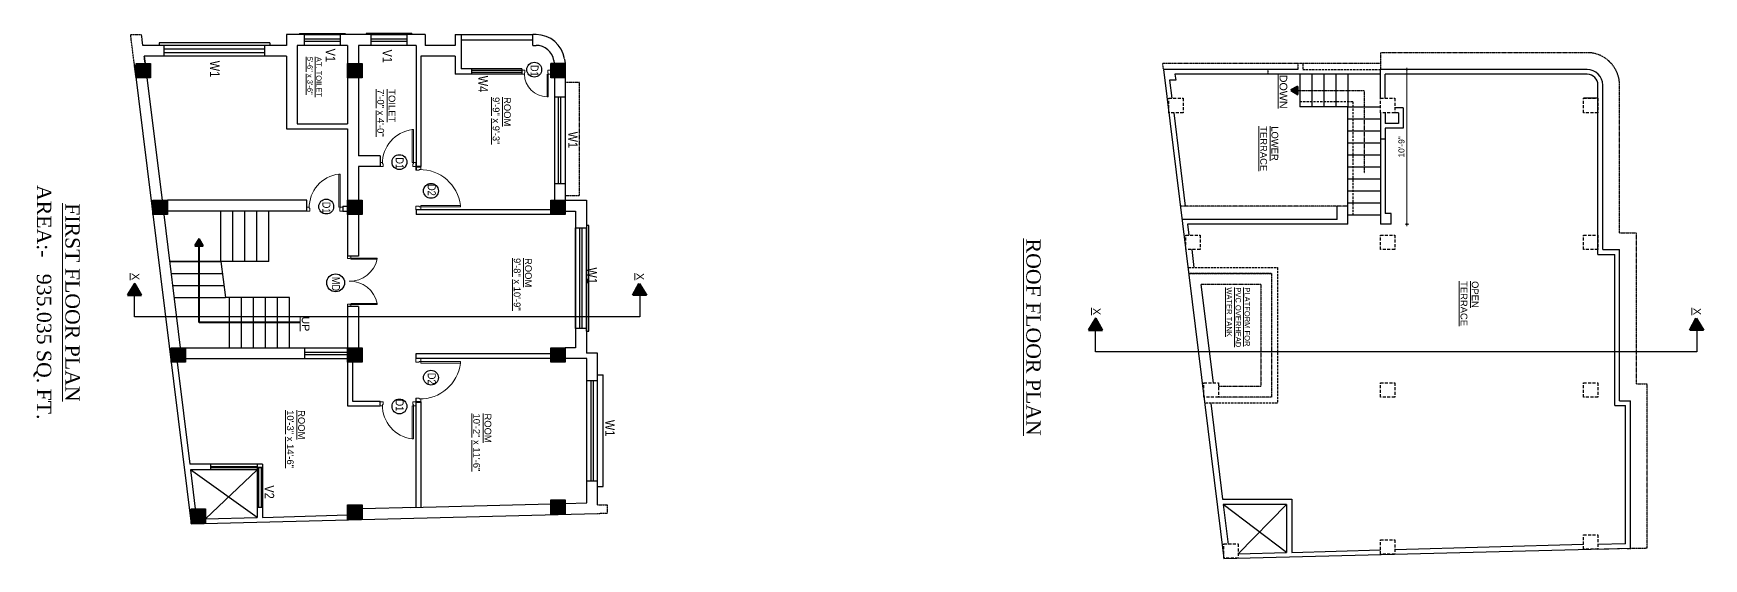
# Model space of a CAD drawing. Header units: inches. Extents: x -111 to 45239, y -6849 to 1261.
# Drawn here: x 18808 to 20199, y -1334 to -897 of the extents above; entities that cross this region are included whole.
import ezdxf

# ---------------------------------------------------------------- set-up
doc = ezdxf.new("R2010")
doc.units = ezdxf.units.IN
doc.header["$LTSCALE"] = 0.5
doc.header["$MEASUREMENT"] = 0
doc.header["$PDMODE"] = 66
doc.linetypes.add('DASH', pattern=[0.35, 0.25, -0.1])
doc.linetypes.add('HIDDEN', pattern=[0.375, 0.25, -0.125])
for name, color, linetype, lineweight in [('door', 202, 'Continuous', 5), ('hatch', 9, 'Continuous', 0), ('TEXT', 220, 'Continuous', 9), ('Text 0.200', 122, 'Continuous', 20), ('Toilet', 7, 'Continuous', 25), ('wall', 20, 'Continuous', 40)]:
    doc.layers.add(name, color=color, linetype=linetype, lineweight=lineweight)
doc.styles.add('ordinary', font='ARIALN.TTF')
doc.styles.get("Standard").update_dxf_attribs({"font": 'arial.ttf'})
doc.dimstyles.new('S8', dxfattribs={"dimtxt": 5, "dimasz": 1, "dimexe": 6, "dimexo": 18, "dimgap": 1.9375, "dimtad": 1, "dimdec": 0, "dimzin": 3, "dimdsep": 46, "dimlunit": 4, "dimtxsty": 'Standard', "dimblk": 'dot 2', "dimcen": 12, "dimse1": 1, "dimse2": 1, "dimclrd": 1, "dimclre": 1, "dimclrt": 256, "dimadec": 0, "dimazin": 0, "dimtfac": 0.75, "dimtdec": 0, "dimtix": 1, "dimtmove": 1, "dimatfit": 3, "dimldrblk": 'DOT', "dimfxl": 1, "dimtolj": 1, "dimtzin": 0, "dimlwd": 9, "dimlwe": 9, "dimarcsym": 0})

# ---------------------------------------------------------------- blocks, each defined once
blk = doc.blocks.new('dot1')
at = {"layer": 'hatch'}
h = blk.add_hatch(color=256, dxfattribs=at)
edge = h.paths.add_edge_path()
edge.add_arc((0, 0), 1, 0, 360)
for p, q in [((3, 0), (-3, 0)), ((0, 3), (0, -3))]:
    blk.add_line(p, q, dxfattribs=at)
blk.add_circle((0, 0), 1, dxfattribs=at)
blk = doc.blocks.new('dot 2')
at = {"layer": 'hatch', "xscale": 0.5, "yscale": 0.5, "zscale": 0.5}
blk.add_blockref('dot1', (0, 0), dxfattribs=at)
blk = doc.blocks.new('*D1010')
at = {"layer": 'Defpoints', "color": 0, "linetype": 'DASH', "ltscale": 0.1, "transparency": 16777216}
for p in [(19930, -927), (19930, -1056), (19952.1, -1056)]:
    blk.add_point(p, dxfattribs=at)
at = {"layer": 'Toilet', "color": 1, "lineweight": 9, "ltscale": 0.1, "transparency": 16777216}
blk.add_line((19952.1, -928), (19952.1, -1055), dxfattribs=at)
at = {"layer": 'Toilet', "color": 1, "linetype": 'DASH', "lineweight": 9, "ltscale": 0.1, "transparency": 16777216}
for p, rotation in [((19952.1, -927), 90), ((19952.1, -1056), 270)]:
    blk.add_blockref('dot 2', p, dxfattribs=dict(at, rotation=rotation))
at = {"layer": 'Toilet', "linetype": 'DASH', "ltscale": 0.1, "transparency": 16777216, "insert": (19947.6, -991.5), "char_height": 5, "attachment_point": 5, "rotation": 90}
blk.add_mtext('\\A1;10\'-9"', dxfattribs=at)
blk = doc.blocks.new('_Dot')
at = {"color": 0, "linetype": 'ByBlock', "lineweight": -2}
blk.add_line((-0.5, 0), (-1, 0), dxfattribs=at)
at = {"color": 0, "linetype": 'ByBlock', "const_width": 0.5}
blk.add_lwpolyline([(-0.25, 0, 1), (0.25, 0, 1)], format="xyb", close=True, dxfattribs=at)

msp = doc.modelspace()

# ---------------------------------------------------------------- hatches: boundary and pattern name
at = {"layer": 'Toilet'}
for points in [[(18905.8, -933.9), (18905.8, -921.9), (18893.8, -921.9), (18893.8, -933.9)], [(19082, -933.9), (19082, -921.9), (19070, -921.9), (19070, -933.9)], [(19251.2, -933.9), (19251.2, -921.9), (19239.2, -921.9), (19239.2, -933.9)], [(18919.9, -1047.9), (18919.9, -1035.9), (18907.9, -1035.9), (18907.9, -1047.9)], [(19082, -1047.9), (19082, -1035.9), (19070, -1035.9), (19070, -1047.9)], [(19251.2, -1047.9), (19251.2, -1035.9), (19239.2, -1035.9), (19239.2, -1047.9)], [(18935.1, -1170.9), (18935.1, -1158.9), (18923.1, -1158.9), (18923.1, -1170.9)], [(19082, -1170.9), (19082, -1158.9), (19070, -1158.9), (19070, -1170.9)], [(19251.2, -1170.9), (19251.2, -1158.9), (19239.2, -1158.9), (19239.2, -1170.9)], [(18951.7, -1305.1), (18951.7, -1293.1), (18939.7, -1293.1), (18939.7, -1305.1)], [(19082, -1301.8), (19082, -1289.8), (19070, -1289.8), (19070, -1301.8)], [(19251.2, -1297.5), (19251.2, -1285.5), (19239.2, -1285.5), (19239.2, -1297.5)]]:
    msp.add_hatch(color=1, dxfattribs=at).paths.add_polyline_path(points)
at = {"layer": 'wall', "ltscale": 5}
h = msp.add_hatch(color=2, dxfattribs=at)
h.dxf.hatch_style = 1
h.paths.add_polyline_path([(19855.5, -944.3), (19861.2, -947.9), (19861.2, -941.1)])
h = msp.add_hatch(color=2, dxfattribs=at)
h.dxf.hatch_style = 1
h.paths.add_polyline_path([(18946.5, -1068.1), (18942.9, -1073.9), (18949.7, -1073.9)])
h = msp.add_hatch(color=2, dxfattribs=at)
h.dxf.hatch_style = 1
h.paths.add_polyline_path([(18892.8, -1105.2), (18886.7, -1115), (18898.3, -1115)])
h = msp.add_hatch(color=2, dxfattribs=at)
h.dxf.hatch_style = 1
h.paths.add_polyline_path([(19312.9, -1105.2), (19319, -1115), (19307.5, -1115)])
h = msp.add_hatch(color=2, dxfattribs=at)
h.dxf.hatch_style = 1
h.paths.add_polyline_path([(19693.1, -1134.3), (19687, -1144.1), (19698.5, -1144.1)])
h = msp.add_hatch(color=2, dxfattribs=at)
h.dxf.hatch_style = 1
h.paths.add_polyline_path([(20193.1, -1134.3), (20199.2, -1144.1), (20187.6, -1144.1)])

# ---------------------------------------------------------------- linework, layer by layer
at = {"layer": 'door', "ltscale": 0.5}
for p, q in [((19236.1, -930.9), (19236.1, -949.7)), ((19237.1, -930.9), (19239.2, -930.9)), ((19237.1, -930.9), (19239.2, -930.9)), ((19236.1, -949.7), (19237.1, -949.7)), ((19124.9, -1004.6), (19126.9, -1004.6)), ((19124.9, -1004.6), (19126.9, -1004.6)), ((19063.9, -1041.6), (19066, -1041.6)), ((19063.9, -1041.6), (19066, -1041.6)), ((19130.9, -1041.4), (19130.9, -1043.9)), ((19130.9, -1041.4), (19130.9, -1043.9)), ((19072.6, -1084.1), (19072.6, -1082.4)), ((19072.6, -1084.1), (19072.6, -1082.4)), ((19072.6, -1122.8), (19072.6, -1124.4)), ((19072.6, -1122.8), (19072.6, -1124.4)), ((19130.9, -1170.4), (19130.9, -1167.9)), ((19130.9, -1170.4), (19130.9, -1167.9)), ((19124.9, -1207.3), (19126.9, -1207.3)), ((19124.9, -1207.3), (19126.9, -1207.3))]:
    msp.add_line(p, q, dxfattribs=at)
for points in [[(19217.3, -930.9), (19215.2, -930.9), (19215.2, -927.6), (19217.7, -927.6), (19217.7, -929.9), (19217.3, -929.9)], [(19217.3, -930.9), (19215.2, -930.9), (19215.2, -927.6), (19217.7, -927.6), (19217.7, -929.9), (19217.3, -929.9)], [(19124.9, -977.1), (19124.9, -1004.6), (19123.8, -1004.6), (19123.8, -977.1)], [(19124.9, -977.1), (19124.9, -1004.6), (19123.8, -1004.6), (19123.8, -977.1)], [(19063.9, -1014.1), (19063.9, -1041.6), (19062.8, -1041.6), (19062.8, -1014.1)], [(19063.9, -1014.1), (19063.9, -1041.6), (19062.8, -1041.6), (19062.8, -1014.1)], [(19099, -1004.6), (19097, -1004.6), (19097, -1007.9), (19099.5, -1007.9), (19099.5, -1005.6), (19099, -1005.6)], [(19099, -1004.6), (19097, -1004.6), (19097, -1007.9), (19099.5, -1007.9), (19099.5, -1005.6), (19099, -1005.6)], [(19130.9, -1010.4), (19130.9, -1007.9), (19126.9, -1007.9), (19126.9, -1010.9), (19129.7, -1010.9), (19129.7, -1010.4)], [(19130.9, -1010.4), (19130.9, -1007.9), (19126.9, -1007.9), (19126.9, -1010.9), (19129.7, -1010.9), (19129.7, -1010.4)], [(19038, -1041.6), (19036, -1041.6), (19036, -1044.9), (19038.5, -1044.9), (19038.5, -1042.6), (19038, -1042.6)], [(19038, -1041.6), (19036, -1041.6), (19036, -1044.9), (19038.5, -1044.9), (19038.5, -1042.6), (19038, -1042.6)], [(19163.9, -1041.4), (19130.9, -1041.4), (19130.9, -1040.2), (19163.9, -1040.2)], [(19163.9, -1041.4), (19130.9, -1041.4), (19130.9, -1040.2), (19163.9, -1040.2)], [(19094.6, -1084.1), (19072.6, -1084.1), (19072.6, -1084.9), (19094.6, -1084.9)], [(19094.6, -1084.1), (19072.6, -1084.1), (19072.6, -1084.9), (19094.6, -1084.9)], [(19094.6, -1122.7), (19072.6, -1122.8), (19072.6, -1121.9), (19094.6, -1121.9)], [(19094.6, -1122.7), (19072.6, -1122.8), (19072.6, -1121.9), (19094.6, -1121.9)], [(19163.9, -1170.4), (19130.9, -1170.4), (19130.9, -1171.7), (19163.9, -1171.7)], [(19163.9, -1170.4), (19130.9, -1170.4), (19130.9, -1171.7), (19163.9, -1171.7)], [(19099, -1207.3), (19097, -1207.3), (19097, -1203.9), (19099.5, -1203.9), (19099.5, -1206.2), (19099, -1206.2)], [(19099, -1207.3), (19097, -1207.3), (19097, -1203.9), (19099.5, -1203.9), (19099.5, -1206.2), (19099, -1206.2)], [(19124.9, -1234.8), (19124.9, -1207.3), (19123.8, -1207.3), (19123.8, -1234.8)], [(19124.9, -1234.8), (19124.9, -1207.3), (19123.8, -1207.3), (19123.8, -1234.8)], [(19130.9, -1201.4), (19130.9, -1203.9), (19126.9, -1203.9), (19126.9, -1200.9), (19129.7, -1200.9), (19129.7, -1201.4)], [(19130.9, -1201.4), (19130.9, -1203.9), (19126.9, -1203.9), (19126.9, -1200.9), (19129.7, -1200.9), (19129.7, -1201.4)]]:
    msp.add_lwpolyline(points, close=True, dxfattribs=at)
for points in [[(19237.1, -949.7), (19237.1, -930.9), (19236.1, -930.9), (19236.1, -949.7)], [(19237.1, -949.7), (19237.1, -930.9), (19236.1, -930.9), (19236.1, -949.7)], [(19239.2, -930.9), (19239.2, -927.6), (19236.7, -927.6), (19236.7, -929.9), (19237.1, -929.9), (19237.1, -930.9)], [(19239.2, -930.9), (19239.2, -927.6), (19236.7, -927.6), (19236.7, -929.9), (19237.1, -929.9), (19237.1, -930.9)], [(19126.9, -1004.6), (19126.9, -1007.9), (19124.4, -1007.9), (19124.4, -1005.6), (19124.9, -1005.6), (19124.9, -1004.6)], [(19126.9, -1004.6), (19126.9, -1007.9), (19124.4, -1007.9), (19124.4, -1005.6), (19124.9, -1005.6), (19124.9, -1004.6)], [(19066, -1041.6), (19066, -1044.9), (19063.5, -1044.9), (19063.5, -1042.6), (19063.9, -1042.6), (19063.9, -1041.6)], [(19066, -1041.6), (19066, -1044.9), (19063.5, -1044.9), (19063.5, -1042.6), (19063.9, -1042.6), (19063.9, -1041.6)], [(19130.9, -1043.9), (19126.9, -1043.9), (19126.9, -1040.9), (19129.7, -1040.9), (19129.7, -1041.4), (19130.9, -1041.4)], [(19130.9, -1043.9), (19126.9, -1043.9), (19126.9, -1040.9), (19129.7, -1040.9), (19129.7, -1041.4), (19130.9, -1041.4)], [(19072.6, -1082.4), (19070, -1082.4), (19070, -1084.4), (19071.8, -1084.4), (19071.8, -1084.1), (19072.6, -1084.1)], [(19072.6, -1082.4), (19070, -1082.4), (19070, -1084.4), (19071.8, -1084.4), (19071.8, -1084.1), (19072.6, -1084.1)], [(19072.6, -1124.4), (19070, -1124.5), (19069.9, -1122.4), (19071.8, -1122.4), (19071.8, -1122.8), (19072.6, -1122.8)], [(19072.6, -1124.4), (19070, -1124.5), (19069.9, -1122.4), (19071.8, -1122.4), (19071.8, -1122.8), (19072.6, -1122.8)], [(19130.9, -1167.9), (19126.9, -1167.9), (19126.9, -1170.9), (19129.7, -1170.9), (19129.7, -1170.4), (19130.9, -1170.4)], [(19130.9, -1167.9), (19126.9, -1167.9), (19126.9, -1170.9), (19129.7, -1170.9), (19129.7, -1170.4), (19130.9, -1170.4)], [(19126.9, -1207.3), (19126.9, -1203.9), (19124.4, -1203.9), (19124.4, -1206.2), (19124.9, -1206.2), (19124.9, -1207.3)], [(19126.9, -1207.3), (19126.9, -1203.9), (19124.4, -1203.9), (19124.4, -1206.2), (19124.9, -1206.2), (19124.9, -1207.3)]]:
    msp.add_lwpolyline(points, dxfattribs=at)
for centre, radius, start, end in [((19236.1, -930.9), 18.8, 180, 270), ((19127.3, -1005.2), 28.3, 97.1036, 180.9404), ((19127.3, -1005.2), 28.3, 97.1036, 180.9404), ((19066.3, -1042.2), 28.3, 97.1036, 180.9404), ((19066.3, -1042.2), 28.3, 97.1036, 180.9404), ((19130.2, -1044.4), 34, 7.1036, 90.9404), ((19130.2, -1044.4), 34, 7.1036, 90.9404), ((19071.7, -1080), 23.4, 268.9456, 347.9801), ((19071.7, -1080), 23.4, 268.9456, 347.9801), ((19071.8, -1126.8), 23.4, 12.0604, 91.2274), ((19071.8, -1126.8), 23.4, 12.0604, 91.2274), ((19130.2, -1167.5), 34, 269.0596, 352.8964), ((19130.2, -1167.5), 34, 269.0596, 352.8964), ((19127.3, -1206.7), 28.3, 179.0596, 262.8964), ((19127.3, -1206.7), 28.3, 179.0596, 262.8964)]:
    msp.add_arc(centre, radius, start, end, dxfattribs=at)
at = {"layer": 'Toilet', "color": 1, "linetype": 'DASH', "ltscale": 0.1}
for p, q in [((18893.8, -933.9), (18889.3, -897.9)), ((18889.3, -897.9), (18898.4, -897.9)), ((18899.5, -906.9), (18898.4, -897.9)), ((18901.4, -921.9), (18900.6, -915.9)), ((19930, -913), (19930, -927)), ((20102.2, -913), (19930, -913)), ((19749.4, -927), (19748.8, -922)), ((19930, -922), (19748.8, -922)), ((19836.4, -927), (19836.4, -931)), ((19861.4, -922), (19861.4, -927)), ((19263.2, -937.9), (19251.2, -937.9)), ((19263.2, -1031.9), (19263.2, -937.9)), ((19861.2, -944.5), (19916.5, -944.5)), ((19916.5, -944.5), (19916.5, -1013.5)), ((20129.2, -1063), (20129.2, -940)), ((19251.2, -1031.9), (19263.2, -1031.9)), ((19903, -1041), (19763.5, -1041)), ((20129.2, -1063), (20143.2, -1063)), ((20143.2, -1189), (20143.2, -1063)), ((19839.4, -1097), (19770.4, -1097)), ((19770.4, -1097), (19839.4, -1097)), ((19839.4, -1097), (19839.4, -1200)), ((19830.4, -1106), (19780.6, -1106)), ((19830.4, -1106), (19830.4, -1191)), ((19830.4, -1191), (19795.1, -1191)), ((20143.2, -1189), (20152.2, -1189)), ((20152.2, -1325.6), (20152.2, -1189)), ((19097, -1207.3), (19097, -1203.3)), ((19839.4, -1200), (19795.1, -1200)), ((19278.2, -1289.8), (19286.2, -1289.6)), ((19286.2, -1289.6), (19286.2, -1296.6)), ((19278.2, -1296.8), (19286.2, -1296.6)), ((20135.2, -1326), (20152.2, -1325.6))]:
    msp.add_line(p, q, dxfattribs=at)
at = {"layer": 'Toilet'}
for p, q in [((19019, -897.9), (19019, -906.9)), ((19134.5, -897.9), (19019, -897.9)), ((19134.5, -897.9), (19134.5, -906.9)), ((19159.5, -897.9), (19224.2, -897.9)), ((19159.5, -897.9), (19159.5, -906.9)), ((19164.5, -897.9), (19164.5, -926.4)), ((19164.5, -902.4), (19224.2, -902.4)), ((19226.9, -897.9), (19224.2, -897.9)), ((19224.2, -906.9), (19224.2, -897.9)), ((19019, -906.9), (18899.5, -906.9)), ((19019, -915.9), (18900.6, -915.9)), ((18900.6, -915.9), (18901.4, -921.9)), ((19019, -915.9), (19019, -976.4)), ((19028, -906.9), (19028, -972.4)), ((19070, -906.9), (19028, -906.9)), ((19070, -906.9), (19070, -972.4)), ((19079, -906.9), (19079, -921.9)), ((19127, -906.9), (19079, -906.9)), ((19127, -906.9), (19127, -1007.9)), ((19159.5, -915.9), (19131, -915.9)), ((19131, -915.9), (19131, -1007.9)), ((19159.5, -906.9), (19134.5, -906.9)), ((19159.5, -915.9), (19159.5, -930.9)), ((19224.2, -906.9), (19226.9, -906.9)), ((18892.3, -921.9), (18939.7, -1305.4)), ((19215.2, -930.9), (19159.5, -930.9)), ((19215.2, -926.4), (19164.5, -926.4)), ((19173.2, -926.4), (19173.2, -930.9)), ((19215.2, -927.9), (19173.2, -927.9)), ((19215.2, -929.5), (19173.2, -929.5)), ((19215.2, -926.4), (19215.2, -930.9)), ((19251.2, -921.9), (19239.2, -921.9)), ((19241.7, -919.6), (19242.1, -921.9)), ((19250.6, -918.3), (19251.2, -921.9)), ((19749.4, -927), (19799.7, -1334.5)), ((19861.4, -927), (19749.4, -927)), ((19930, -931), (19758.9, -931)), ((19758.9, -931), (19759.6, -936)), ((19863, -931), (19863, -958)), ((19873, -931), (19873, -958)), ((19883, -931), (19883, -958)), ((19893, -931), (19893, -958)), ((19903, -931), (19903, -958)), ((20102.2, -927), (19930, -927)), ((19930, -951), (19930, -927)), ((20102.2, -931), (19934, -931)), ((19934, -951), (19934, -931)), ((18902.9, -933.9), (18915.5, -1035.9)), ((19079, -933.9), (19079, -998.9)), ((19242.2, -933.9), (19242.2, -949.9)), ((19251.2, -933.9), (19251.2, -949.9)), ((19759.6, -936), (19754.5, -936)), ((19754.5, -936), (19756.4, -951)), ((20111.2, -1081), (20111.2, -940)), ((20115.2, -1077), (20115.2, -940)), ((19903, -958), (19863, -958)), ((19903, -958), (19930, -958)), ((19903, -1056), (19903, -958)), ((19949, -959), (19942, -959)), ((19949, -959), (19949, -976)), ((20111.2, -951), (20099.2, -951)), ((19028, -972.4), (19070, -972.4)), ((19757.9, -963), (19767.5, -1041)), ((19903, -968), (19930, -968)), ((19930, -963), (19930, -1056)), ((19934, -963), (19934, -972)), ((19945, -972), (19934, -972)), ((19945, -963), (19942, -963)), ((19945, -963), (19945, -972)), ((19019, -976.4), (19070, -976.4)), ((19070, -976.4), (19070, -1035.9)), ((19903, -978), (19930, -978)), ((19934, -985), (19930, -985)), ((19934, -976), (19934, -1047)), ((19949, -976), (19934, -976)), ((19097, -998.9), (19079, -998.9)), ((19097, -998.9), (19097, -1007.9)), ((19903, -988), (19930, -988)), ((19903, -998), (19930, -998)), ((19097, -1007.9), (19079, -1007.9)), ((19079, -1007.9), (19079, -1035.9)), ((19127, -1007.9), (19127, -1010.9)), ((19127, -1007.9), (19131, -1007.9)), ((19903, -1008), (19930, -1008)), ((19242.2, -1020.9), (19242.2, -1035.9)), ((19251.2, -1020.9), (19251.2, -1035.9)), ((19903, -1018), (19930, -1018)), ((19903, -1028), (19930, -1028)), ((19036, -1035.9), (18919.9, -1035.9)), ((19036, -1044.9), (19036, -1035.9)), ((19066, -1040.9), (19070, -1040.9)), ((19066, -1040.9), (19066, -1044.9)), ((19251.2, -1035.9), (19268.8, -1035.9)), ((19268.8, -1035.9), (19268.8, -1163.4)), ((19894, -1052), (19894, -1041)), ((19903, -1038), (19930, -1038)), ((18916.9, -1047.9), (18930.7, -1158.9)), ((19036, -1044.9), (18919.9, -1044.9)), ((18964.4, -1086.9), (18964.4, -1044.9)), ((18974.4, -1086.9), (18974.4, -1044.9)), ((18984.4, -1086.9), (18984.4, -1044.9)), ((18994.4, -1086.9), (18994.4, -1044.9)), ((19004.4, -1086.9), (19004.4, -1044.9)), ((19066, -1044.9), (19070, -1044.9)), ((19070, -1047.9), (19070, -1082.4)), ((19079, -1047.9), (19079, -1082.4)), ((19126.9, -1047.9), (19126.9, -1047.9)), ((19239.2, -1043.9), (19127, -1043.9)), ((19127, -1043.9), (19127, -1047.9)), ((19239.2, -1047.9), (19127, -1047.9)), ((19251.2, -1044.9), (19259.8, -1044.9)), ((19259.8, -1044.9), (19259.8, -1158.9)), ((19894, -1052), (19764.8, -1052)), ((19903, -1056), (19769.3, -1056)), ((19769.3, -1056), (19770.5, -1065)), ((19903, -1048), (19930, -1048)), ((19939, -1056), (19930, -1056)), ((19939, -1047), (19934, -1047)), ((19939, -1056), (19939, -1047)), ((19079, -1082.4), (19070, -1082.4)), ((19773, -1077), (19774.8, -1092)), ((20111.2, -1081), (20125.2, -1081)), ((20115.2, -1077), (20129.2, -1077)), ((20125.2, -1207), (20125.2, -1081)), ((20129.2, -1203), (20129.2, -1077)), ((19004.4, -1086.9), (18922.1, -1086.9)), ((18922.1, -1086.9), (18964.4, -1086.9)), ((18923.4, -1096.9), (18965.7, -1096.9)), ((18964.4, -1086.9), (18968.2, -1116.9)), ((18924.6, -1106.9), (18966.9, -1106.9)), ((19780.6, -1106), (19790.7, -1188)), ((18892.5, -1133.1), (18892.5, -1115)), ((18925.8, -1116.9), (18968.2, -1116.9)), ((19021.7, -1116.9), (18968.2, -1116.9)), ((18971.7, -1158.9), (18971.7, -1116.9)), ((18981.7, -1158.9), (18981.7, -1116.9)), ((18991.7, -1158.9), (18991.7, -1116.9)), ((19001.7, -1158.9), (19001.7, -1116.9)), ((19011.7, -1158.9), (19011.7, -1116.9)), ((19021.7, -1158.9), (19021.7, -1116.9)), ((19070, -1124.5), (19070, -1158.9)), ((19079, -1124.5), (19070, -1124.5)), ((19079, -1124.5), (19079, -1158.9)), ((19313.3, -1115), (19313.3, -1133.1)), ((19313.3, -1133.1), (18892.5, -1133.1)), ((19692.7, -1162.2), (19692.7, -1144.1)), ((20193.4, -1144.1), (20193.4, -1162.2)), ((18933.4, -1167.9), (19034, -1167.9)), ((18935.1, -1158.9), (18972.8, -1158.9)), ((18971.7, -1158.9), (19034, -1158.9)), ((19034, -1158.9), (19034, -1167.9)), ((19034, -1158.9), (19070, -1158.9)), ((19034, -1167.9), (19070, -1167.9)), ((19070, -1158.9), (19070, -1167.9)), ((19239.2, -1163.9), (19126.9, -1163.9)), ((19126.9, -1163.9), (19126.9, -1167.9)), ((19239.2, -1167.9), (19126.9, -1167.9)), ((19259.8, -1158.9), (19251.2, -1158.9)), ((19269.2, -1167.9), (19251.2, -1167.9)), ((19278.2, -1163.4), (19268.8, -1163.4)), ((19269.2, -1288), (19269.2, -1167.9)), ((19278.2, -1289.8), (19278.2, -1163.4)), ((20193.4, -1162.2), (19692.7, -1162.2)), ((18928.1, -1170.9), (18938.6, -1255.9)), ((19070, -1170.9), (19070, -1207.3)), ((19074, -1170.9), (19074, -1203.3)), ((19278.2, -1181.5), (19282.7, -1181.5)), ((19282.7, -1274.5), (19282.7, -1181.5)), ((19070, -1207.3), (19097, -1207.3)), ((19074, -1203.3), (19097, -1203.3)), ((19126.9, -1203.9), (19126.9, -1291.7)), ((19126.9, -1203.9), (19131, -1203.9)), ((19127, -1203.9), (19127, -1200.9)), ((19130.9, -1203.9), (19130.9, -1291.6)), ((19788.8, -1205), (19798.6, -1285)), ((20125.2, -1207), (20134.2, -1207)), ((20129.2, -1203), (20138.2, -1203)), ((20134.2, -1322.1), (20134.2, -1207)), ((20138.2, -1325.9), (20138.2, -1203)), ((18934.1, -1260.4), (18934.1, -1260.4)), ((18999.2, -1255.9), (18938.6, -1255.9)), ((18939.2, -1260.4), (18943.2, -1293.1)), ((18994.7, -1260.4), (18939.2, -1260.4)), ((18994.7, -1300.2), (18939.2, -1260.4)), ((18951.7, -1301.4), (18994.7, -1260.4)), ((18994.7, -1258.5), (18994.7, -1300.2)), ((18999.2, -1258.5), (18994.7, -1258.5)), ((18999.2, -1255.9), (18999.2, -1300.1)), ((19278.2, -1274.5), (19282.7, -1274.5)), ((19082, -1292.8), (19126.9, -1291.7)), ((19122.5, -1291.8), (19239.2, -1288.8)), ((19251.2, -1288.5), (19269.2, -1288)), ((19794.2, -1289.5), (19794.2, -1289.5)), ((19798.6, -1285), (19856.2, -1285)), ((19799.2, -1289.5), (19803.3, -1322.7)), ((19851.7, -1289.5), (19799.2, -1289.5)), ((19851.7, -1329.4), (19799.2, -1289.5)), ((19811.7, -1330.5), (19851.7, -1289.5)), ((19851.7, -1289.5), (19851.7, -1329.4)), ((19856.2, -1285), (19856.2, -1329.3)), ((18939.7, -1305.4), (19278.2, -1296.8)), ((18951.7, -1301.4), (18994.7, -1300.2)), ((18999.2, -1300.1), (19070.1, -1298.1)), ((19799.7, -1334.5), (20138.2, -1325.9)), ((19811.7, -1330.5), (19851.7, -1329.4)), ((19856.2, -1329.3), (19930, -1327.2)), ((19942, -1326.9), (20099.2, -1322.4)), ((20111.2, -1322.5), (20134.2, -1322)), ((20111.2, -1326.5), (20138.2, -1325.9)), ((20131.2, -1326.1), (20138.2, -1325.9))]:
    msp.add_line(p, q, dxfattribs=at)
at = {"layer": 'Toilet', "color": 3}
for p, q in [((19030, -896.9), (19068, -896.9)), ((19030, -896.9), (19030, -897.9)), ((19034, -906.9), (19034, -897.9)), ((19034, -897.9), (19064, -897.9)), ((19034, -901.4), (19064, -901.4)), ((19034, -903.4), (19064, -903.4)), ((19064, -906.9), (19064, -897.9)), ((19068, -896.9), (19068, -897.9)), ((19123.5, -896.9), (19085.5, -896.9)), ((19085.5, -896.9), (19085.5, -897.9)), ((19089.5, -906.9), (19089.5, -897.9)), ((19089.5, -897.9), (19119.5, -897.9)), ((19089.5, -901.4), (19119.5, -901.4)), ((19089.5, -903.4), (19119.5, -903.4)), ((19119.5, -906.9), (19119.5, -897.9)), ((19123.5, -896.9), (19123.5, -897.9)), ((19005.2, -904.9), (18913.2, -904.9)), ((18913.2, -904.9), (18913.2, -906.9)), ((18917.2, -915.9), (18917.2, -906.9)), ((18917.2, -909.9), (19001.2, -909.9)), ((18917.2, -912.9), (19001.2, -912.9)), ((19001.2, -915.9), (19001.2, -906.9)), ((19005.2, -904.9), (19005.2, -906.9)), ((19064, -906.9), (19034, -906.9)), ((19119.5, -906.9), (19089.5, -906.9)), ((19242.2, -949.9), (19251.2, -949.9)), ((19242.2, -949.9), (19242.2, -1021.9)), ((19245.7, -1021.9), (19245.7, -949.9)), ((19247.7, -1021.9), (19247.7, -949.9)), ((19251.2, -949.9), (19251.2, -1021.9)), ((19242.2, -1021.9), (19251.2, -1021.9)), ((19270.8, -1056.9), (19268.8, -1056.9)), ((19270.8, -1144.9), (19270.8, -1056.9)), ((19259.8, -1058.9), (19268.8, -1058.9)), ((19259.8, -1142.9), (19259.8, -1058.9)), ((19263.3, -1142.9), (19263.3, -1058.9)), ((19265.3, -1142.9), (19265.3, -1058.9)), ((19268.8, -1144.9), (19268.8, -1058.9)), ((19268.8, -1142.9), (19259.8, -1142.9)), ((19268.8, -1144.9), (19270.8, -1144.9)), ((19034, -1162.4), (19070, -1162.4)), ((19034, -1164.4), (19070, -1164.4)), ((19269.2, -1186), (19278.2, -1186)), ((19269.2, -1270), (19269.2, -1186)), ((19272.7, -1270), (19272.7, -1186)), ((19274.7, -1270), (19274.7, -1186)), ((19278.2, -1270), (19278.2, -1186)), ((18955.7, -1255.9), (18955.7, -1260.4)), ((18955.7, -1257.7), (18994.7, -1257.7)), ((18955.7, -1258.7), (18994.7, -1258.7)), ((18994.7, -1255.9), (18994.7, -1260.4)), ((18994.7, -1258.5), (18999.2, -1258.5)), ((18995.9, -1258.5), (18995.9, -1291.5)), ((18997.9, -1258.5), (18997.9, -1291.5)), ((19278.2, -1270), (19269.2, -1270)), ((18994.7, -1291.5), (18999.2, -1291.5))]:
    msp.add_line(p, q, dxfattribs=at)
at = {"layer": 'Toilet', "color": 1, "linetype": 'DASH', "ltscale": 15}
for p, q in [((19865.4, -922), (19865.4, -927)), ((19865.4, -927), (19930, -927)), ((19770.4, -1092), (19844.4, -1092)), ((19844.4, -1092), (19844.4, -1205)), ((19844.4, -1205), (19783.7, -1205))]:
    msp.add_line(p, q, dxfattribs=at)
at = {"layer": 'Toilet', "linetype": 'HIDDEN', "ltscale": 15}
for q in [(19863, -954), (19907, -1048)]:
    msp.add_line((19907, -954), q, dxfattribs=at)
at = {"layer": 'Toilet'}
for points in [[(18905.8, -921.9), (18905.8, -933.9), (18893.8, -933.9), (18893.8, -921.9)], [(19082, -921.9), (19082, -933.9), (19070, -933.9), (19070, -921.9)], [(19251.2, -921.9), (19251.2, -933.9), (19239.2, -933.9), (19239.2, -921.9)], [(18919.9, -1035.9), (18919.9, -1047.9), (18907.9, -1047.9), (18907.9, -1035.9)], [(19082, -1035.9), (19082, -1047.9), (19070, -1047.9), (19070, -1035.9)], [(19251.2, -1035.9), (19251.2, -1047.9), (19239.2, -1047.9), (19239.2, -1035.9)], [(18935.1, -1158.9), (18935.1, -1170.9), (18923.1, -1170.9), (18923.1, -1158.9)], [(19082, -1158.9), (19082, -1170.9), (19070, -1170.9), (19070, -1158.9)], [(19251.2, -1158.9), (19251.2, -1170.9), (19239.2, -1170.9), (19239.2, -1158.9)], [(18951.7, -1293.1), (18951.7, -1305.1), (18939.7, -1305.1), (18939.7, -1293.1)], [(19082, -1289.8), (19082, -1301.8), (19070, -1301.8), (19070, -1289.8)], [(19251.2, -1285.5), (19251.2, -1297.5), (19239.2, -1297.5), (19239.2, -1285.5)]]:
    msp.add_lwpolyline(points, close=True, dxfattribs=at)
at = {"layer": 'Toilet', "linetype": 'HIDDEN', "ltscale": 20}
for points in [[(19765.8, -951), (19765.8, -963), (19753.8, -963), (19753.8, -951)], [(19942, -951), (19942, -963), (19930, -963), (19930, -951)], [(20111.2, -951), (20111.2, -963), (20099.2, -963), (20099.2, -951)], [(19779.9, -1065), (19779.9, -1077), (19767.9, -1077), (19767.9, -1065)], [(19942, -1065), (19942, -1077), (19930, -1077), (19930, -1065)], [(20111.2, -1065), (20111.2, -1077), (20099.2, -1077), (20099.2, -1065)], [(19795.1, -1188), (19795.1, -1200), (19783.1, -1200), (19783.1, -1188)], [(19942, -1188), (19942, -1200), (19930, -1200), (19930, -1188)], [(20111.2, -1188), (20111.2, -1200), (20099.2, -1200), (20099.2, -1188)], [(19942, -1318.9), (19942, -1330.9), (19930, -1330.9), (19930, -1318.9)], [(20111.2, -1314.6), (20111.2, -1326.6), (20099.2, -1326.6), (20099.2, -1314.6)], [(19811.7, -1322.2), (19811.7, -1334.2), (19799.7, -1334.2), (19799.7, -1322.2)]]:
    msp.add_lwpolyline(points, close=True, dxfattribs=at)
at = {"layer": 'Toilet'}
for centre, radius in [((19225.4, -927.2), 6.19), ((19113.2, -1004.2), 6.19), ((19139.4, -1028.1), 6.19), ((19052.2, -1041.2), 6.19), ((19060, -1104.7), 7.43), ((19139.4, -1183.7), 6.19), ((19113.2, -1207.7), 6.19)]:
    msp.add_circle(centre, radius, dxfattribs=at)
for centre, radius, start in [((19226.9, -921.9), 24, 8.7916), ((19226.9, -921.9), 15, 8.7916), ((20102.2, -940), 13, 0), ((20102.2, -940), 9, 0)]:
    msp.add_arc(centre, radius, start, 90, dxfattribs=at)
at = {"layer": 'Toilet', "color": 1, "linetype": 'DASH', "ltscale": 0.1}
msp.add_arc((20102.2, -940), 27, 0, 90, dxfattribs=at)
at = {"layer": 'wall', "color": 1, "ltscale": 5}
for p, q in [((19861.2, -941.1), (19855.5, -944.3)), ((19855.5, -944.3), (19861.2, -947.9)), ((19861.2, -947.9), (19861.2, -941.1)), ((18946.5, -1068.1), (18942.9, -1073.9)), ((18949.7, -1073.9), (18946.5, -1068.1)), ((18942.9, -1073.9), (18949.7, -1073.9)), ((18946.3, -1137.9), (18946.3, -1073.9)), ((18892.8, -1105.2), (18886.7, -1115)), ((18898.3, -1115), (18892.8, -1105.2)), ((19307.5, -1115), (19312.9, -1105.2)), ((19312.9, -1105.2), (19319, -1115)), ((18886.7, -1115), (18898.3, -1115)), ((19319, -1115), (19307.5, -1115)), ((19030.5, -1137.9), (18946.3, -1137.9)), ((19693.1, -1134.3), (19687, -1144.1)), ((19698.5, -1144.1), (19693.1, -1134.3)), ((20187.6, -1144.1), (20193.1, -1134.3)), ((20193.1, -1134.3), (20199.2, -1144.1)), ((19687, -1144.1), (19698.5, -1144.1)), ((20199.2, -1144.1), (20187.6, -1144.1))]:
    msp.add_line(p, q, dxfattribs=at)
at = {"layer": 'wall', "ltscale": 5}
for p, q in [((19126.9, -1007.9), (19130.9, -1007.9)), ((19126.9, -1007.9), (19130.9, -1007.9)), ((19126.9, -1007.9), (19130.9, -1007.9)), ((19126.9, -1007.9), (19130.9, -1007.9)), ((19126.9, -1007.9), (19130.9, -1007.9)), ((19126.9, -1007.9), (19130.9, -1007.9)), ((19126.9, -1203.9), (19130.9, -1203.9)), ((19126.9, -1203.9), (19130.9, -1203.9)), ((19126.9, -1203.9), (19130.9, -1203.9)), ((19126.9, -1203.9), (19130.9, -1203.9)), ((19126.9, -1203.9), (19130.9, -1203.9)), ((19126.9, -1203.9), (19130.9, -1203.9))]:
    msp.add_line(p, q, dxfattribs=at)

# ---------------------------------------------------------------- texts
at = {"layer": 'door', "ltscale": 0.5, "rotation": 270, "style": 'ordinary'}
for s, insert, char_height, width, attachment_point in [('V1', (19051.8, -909.6), 8, 4.354, 7), ('V1', (19099.1, -910.4), 8, 4.354, 7), ('W1', (18955.5, -919.7), 8, 4.354, 7), ('D1', (19229, -923.2), 6.66, 3.627, 1), ('W4', (19178.8, -932.2), 8, 4.354, 7), ('W1', (19253.7, -978.8), 8, 4.354, 7), ('D1', (19116.7, -1000.2), 6.66, 3.627, 1), ('D2', (19143.4, -1032.2), 6.66, 3.627, 3), ('D1', (19055.7, -1037.2), 6.66, 3.627, 1), ('W1', (19269.7, -1091.9), 8, 4.354, 7), ('MD', (19063.6, -1099.7), 6.66, 3.627, 1), ('D2', (19143.4, -1179.7), 6.66, 3.627, 1), ('D1', (19116.7, -1211.7), 6.66, 3.627, 3), ('W1', (19284.5, -1218.9), 8, 4.354, 7), ('V2', (19000.8, -1273.4), 8, 4.354, 7)]:
    msp.add_mtext(s, dxfattribs=dict(at, insert=insert, char_height=char_height, width=width, attachment_point=attachment_point))
at = {"layer": 'TEXT', "rotation": 270}
for s, insert, char_height, width, attachment_point in [('{\\fArial TUR|b0|i0|c162|p34;\\LAT. TOILET\\P\\fArial TUR|b0|i0|c0|p34;5\\fArial TUR|b0|i0|c162|p34;\'-\\fArial TUR|b0|i0|c0|p34;6\\fArial TUR|b0|i0|c162|p34;" x \\fArial TUR|b0|i0|c0|p34;3\\fArial TUR|b0|i0|c162|p34;\'-\\fArial TUR|b0|i0|c0|p34;6\\fArial TUR|b0|i0|c162|p34;"}', (19036.3, -916.5), 4.4873, 49.73, 7), ('{\\LDOWN\\fArial TUR|b0|i0|c162|p34; }', (19846, -959.6), 6.378, 70.678, 9), ('{\\fArial TUR|b0|i0|c162|p34;\\LTOILET\\P\\fArial TUR|b0|i0|c0|p34;7\\fArial TUR|b0|i0|c162|p34;\'-\\fArial TUR|b0|i0|c0|p34;0\\fArial TUR|b0|i0|c162|p34;" x \\fArial TUR|b0|i0|c0|p34;4\\fArial TUR|b0|i0|c162|p34;\'-0"}', (19094.7, -943.5), 5.6091, 62.162, 7), ('{\\fArial TUR|b0|i0|c162|p34;\\LROOM\\P\\fArial TUR|b0|i0|c0|p34;9\\fArial TUR|b0|i0|c162|p34;\'-\\fArial TUR|b0|i0|c0|p34;9\\fArial TUR|b0|i0|c162|p34;" x \\fArial TUR|b0|i0|c0|p34;9\\fArial TUR|b0|i0|c162|p34;\'-\\fArial TUR|b0|i0|c0|p34;3\\fArial TUR|b0|i0|c162|p34;"}', (19190.8, -950), 5.6091, 62.162, 7), ('{\\LLOWER\\fArial TUR|b0|i0|c162|p34;\\PTERRACE}', (19829.9, -974.3), 5.609, 62.162, 7), ('{\\fArial TUR|b0|i0|c162|p34;\\LROOM\\P\\fArial TUR|b0|i0|c0|p34;9\\fArial TUR|b0|i0|c162|p34;\'-\\fArial TUR|b0|i0|c0|p34;8\\fArial TUR|b0|i0|c162|p34;" x 1\\fArial TUR|b0|i0|c0|p34;0\\fArial TUR|b0|i0|c162|p34;\'-\\fArial TUR|b0|i0|c0|p34;9\\fArial TUR|b0|i0|c162|p34;"}', (19208.3, -1084.1), 5.6091, 62.162, 7), ('{\\LX}', (18890.3, -1102.5), 6.38, 70.678, 9), ('{\\LX}', (19310.4, -1102.5), 6.38, 70.678, 9), ('{\\fArial TUR|b0|i0|c162|p34;\\LPLATFORM FOR \\fArial TUR|b0|i0|c0|p34;PVC \\fArial TUR|b0|i0|c162|p34;OVERHEAD WATER TANK}', (19801.9, -1108.5), 4.5, 50.81, 7), ('{\\LOPEN\\PTERRACE}', (19996.7, -1103.3), 5.61, 62.162, 7), ('{\\LX}', (19690.6, -1131.6), 6.38, 70.678, 9), ('{\\LX}', (20190.6, -1131.6), 6.38, 70.678, 9), ('{\\LUP }', (19031.8, -1145.1), 6.38, 70.678, 9), ('{\\fArial TUR|b0|i0|c162|p34;\\LROOM\\P1\\fArial TUR|b0|i0|c0|p34;0\\fArial TUR|b0|i0|c162|p34;\'-\\fArial TUR|b0|i0|c0|p34;3\\fArial TUR|b0|i0|c162|p34;" x 1\\fArial TUR|b0|i0|c0|p34;4\\fArial TUR|b0|i0|c162|p34;\'-\\fArial TUR|b0|i0|c0|p34;6\\fArial TUR|b0|i0|c162|p34;"}', (19019.4, -1210.8), 5.6091, 62.162, 7), ('{\\fArial TUR|b0|i0|c162|p34;\\LROOM\\P\\fArial TUR|b0|i0|c0|p34;10\\fArial TUR|b0|i0|c162|p34;\'-\\fArial TUR|b0|i0|c0|p34;2\\fArial TUR|b0|i0|c162|p34;" x 1\\fArial TUR|b0|i0|c0|p34;1\\fArial TUR|b0|i0|c162|p34;\'-\\fArial TUR|b0|i0|c0|p34;6\\fArial TUR|b0|i0|c162|p34;"}', (19174.6, -1213.6), 5.6091, 62.162, 7)]:
    msp.add_mtext(s, dxfattribs=dict(at, insert=insert, char_height=char_height, width=width, attachment_point=attachment_point))
at = {"layer": 'Text 0.200', "ltscale": 10, "char_height": 12, "attachment_point": 2, "rotation": 270}
for s, insert, width in [('\\pi-60,l72;{\\fTimes New Roman|b0|i0|c0|p18;AREA:-^I  935.035 SQ. FT.}', (18823.3, -1114.9), 219.164), ('{\\fTimes New Roman|b0|i0|c0|p18;\\L\\PFIRST FLOOR PLAN}', (18867, -1121), 191.016), ('{\\fTimes New Roman|b0|i0|c0|p18;\\L\\PROOF FLOOR PLAN}', (19667.2, -1150), 191.016)]:
    msp.add_mtext(s, dxfattribs=dict(at, insert=insert, width=width))

# ---------------------------------------------------------------- dimensions: what is measured, and where the dimension line sits
at = {"layer": 'Toilet', "color": 1, "linetype": 'DASH', "ltscale": 0.1}
dim = msp.add_linear_dim(base=(19952.1, -1056), p1=(19930, -927), p2=(19930, -1056), angle=270, dimstyle='S8', override={"dimfxl": 2, "dimfxlon": 1, "dimarcsym": 1}, dxfattribs=at)
dim.commit()
dim.dimension.update_dxf_attribs({"geometry": '*D1010', "text_midpoint": (19947.6, -991.5)})

doc.saveas('drawing.dxf')
